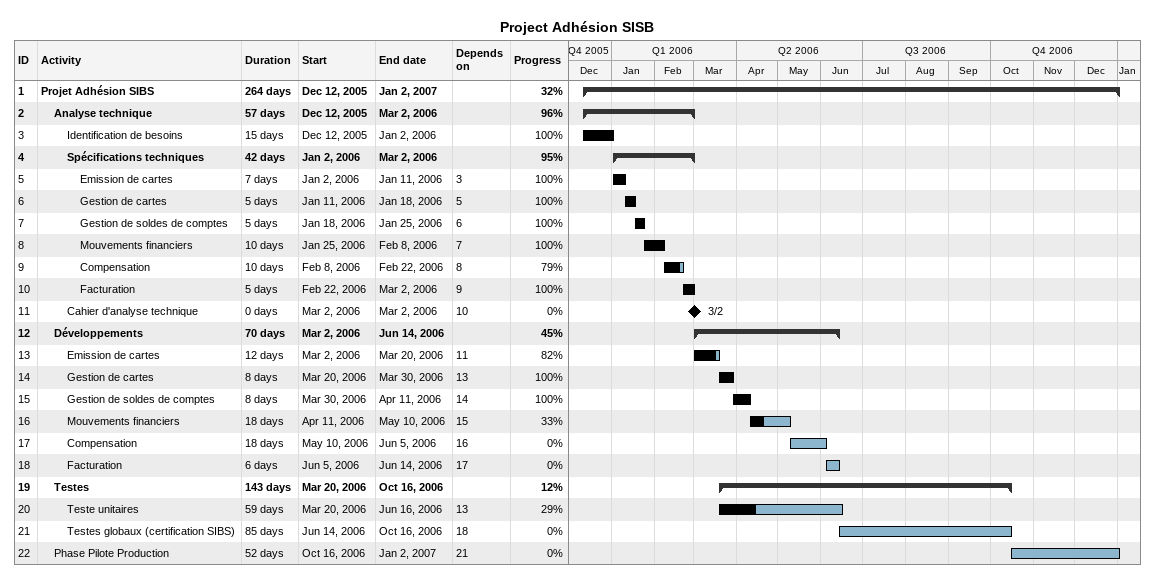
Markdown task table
Project Adhésion SISB

| ID | Level | Task | Duration | Start | Finish | Predecessors | % complete |
|---|---|---|---|---|---|---|---|
| 1 | 1 | **Projet Adhésion SIBS** | 264d | 2005-12-12 | 2007-01-02 |  | 32 |
| 2 | 2 | **Analyse technique** | 57d | 2005-12-12 | 2006-03-02 |  | 96 |
| 3 | 3 | Identification de besoins | 15d | 2005-12-12 | 2006-01-02 |  | 100 |
| 4 | 3 | **Spécifications techniques** | 42d | 2006-01-02 | 2006-03-02 |  | 95 |
| 5 | 4 | Emission de cartes | 7d | 2006-01-02 | 2006-01-11 | 3 | 100 |
| 6 | 4 | Gestion de cartes | 5d | 2006-01-11 | 2006-01-18 | 5 | 100 |
| 7 | 4 | Gestion de soldes de comptes | 5d | 2006-01-18 | 2006-01-25 | 6 | 100 |
| 8 | 4 | Mouvements financiers | 10d | 2006-01-25 | 2006-02-08 | 7 | 100 |
| 9 | 4 | Compensation | 10d | 2006-02-08 | 2006-02-22 | 8 | 79 |
| 10 | 4 | Facturation | 5d | 2006-02-22 | 2006-03-02 | 9 | 100 |
| 11 | 3 | Cahier d'analyse technique | 0d | 2006-03-02 | 2006-03-02 | 10 | 0 |
| 12 | 2 | **Développements** | 70d | 2006-03-02 | 2006-06-14 |  | 45 |
| 13 | 3 | Emission de cartes | 12d | 2006-03-02 | 2006-03-20 | 11 | 82 |
| 14 | 3 | Gestion de cartes | 8d | 2006-03-20 | 2006-03-30 | 13 | 100 |
| 15 | 3 | Gestion de soldes de comptes | 8d | 2006-03-30 | 2006-04-11 | 14 | 100 |
| 16 | 3 | Mouvements financiers | 18d | 2006-04-11 | 2006-05-10 | 15 | 33 |
| 17 | 3 | Compensation | 18d | 2006-05-10 | 2006-06-05 | 16 | 0 |
| 18 | 3 | Facturation | 6d | 2006-06-05 | 2006-06-14 | 17 | 0 |
| 19 | 2 | **Testes** | 143d | 2006-03-20 | 2006-10-16 |  | 12 |
| 20 | 3 | Teste unitaires | 59d | 2006-03-20 | 2006-06-16 | 13 | 29 |
| 21 | 3 | Testes globaux (certification SIBS) | 85d | 2006-06-14 | 2006-10-16 | 18 | 0 |
| 22 | 2 | Phase Pilote Production | 52d | 2006-10-16 | 2007-01-02 | 21 | 0 |
